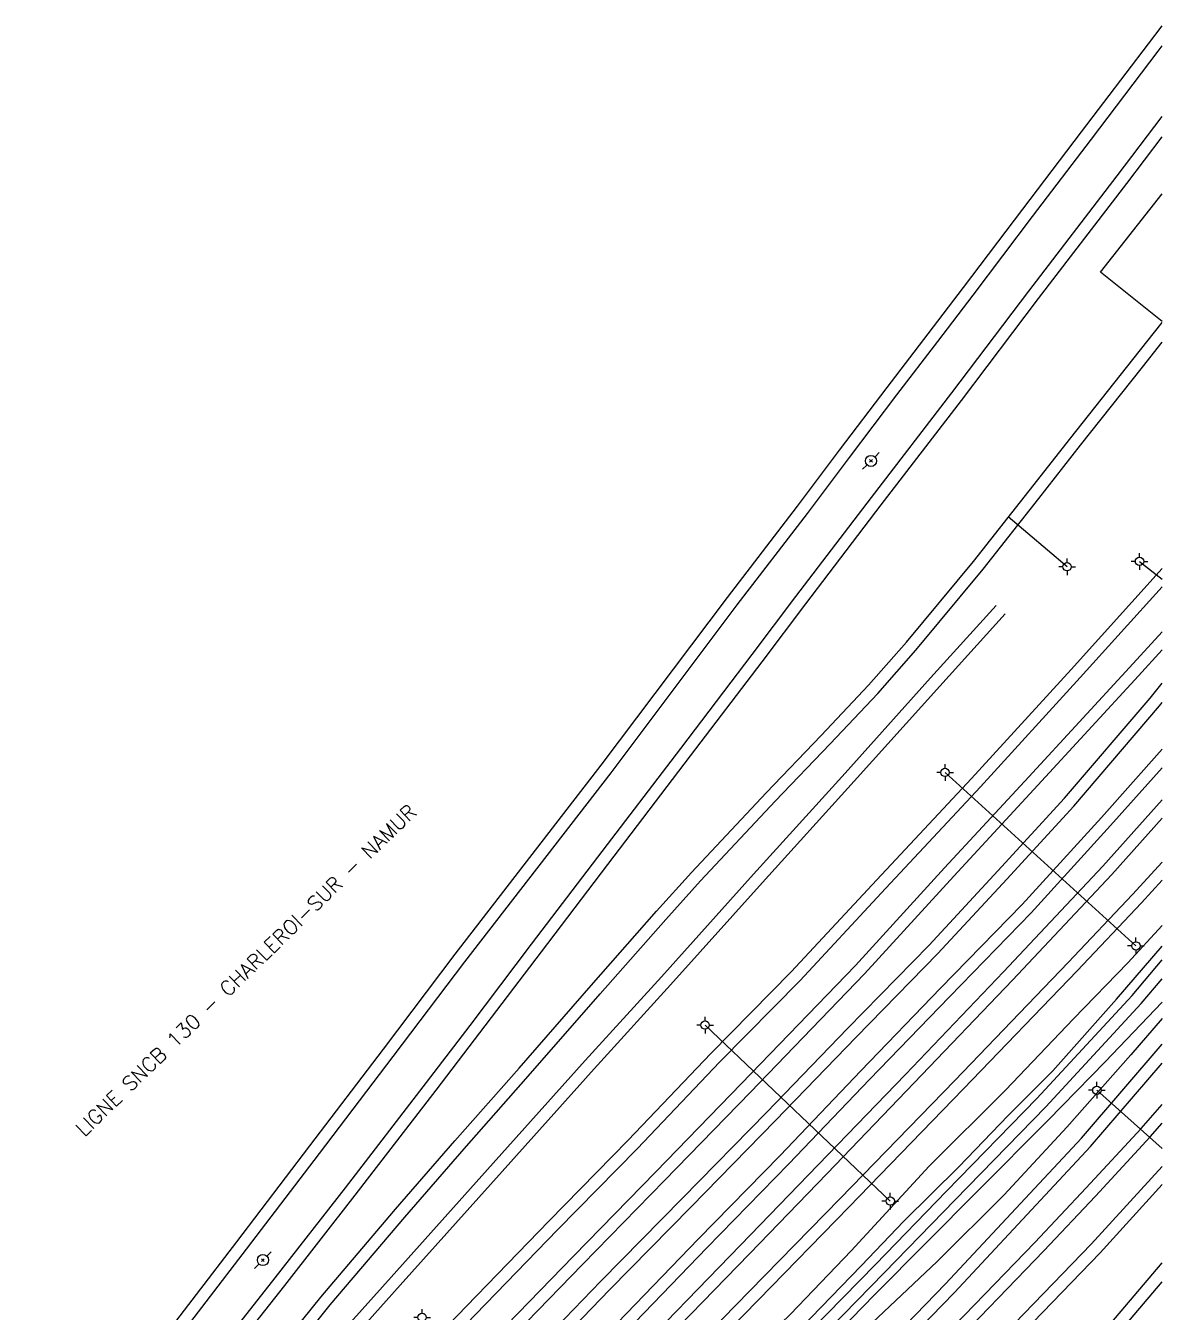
# Model space of a CAD drawing. Header units: millimetres. Extents: x 160000 to 161001, y 122000 to 122988.
# Drawn here: x 160863.6 to 161000, y 122308.7 to 122463.1 of the extents above; entities that cross this region are included whole.
import ezdxf

# ---------------------------------------------------------------- set-up
doc = ezdxf.new("R2010")
doc.units = ezdxf.units.MM
doc.layers.get('0').update_dxf_attribs({"linetype": 'CONTINUOUS'})
for name, color, linetype in [('W0104', 1, 'CONTINUOUS'), ('W0211', 2, 'CONTINUOUS'), ('W0214', 2, 'CONTINUOUS'), ('W0473', 7, 'CONTINUOUS'), ('W0610', 7, 'CONTINUOUS'), ('W0611', 7, 'CONTINUOUS'), ('W0700', 7, 'CONTINUOUS'), ('W0989', 7, 'CONTINUOUS')]:
    doc.layers.add(name, color=color, linetype=linetype)
doc.styles.get("Standard").update_dxf_attribs({"font": 'romans.shx', "width": 0.85})

# ---------------------------------------------------------------- blocks, each defined once
blk = doc.blocks.new('T473')
for p, q in [((-0.166667, 0.166667), (0.166667, -0.166667)), ((-0.166667, -0.166667), (0.166667, 0.166667)), ((0.500001, 0.500001), (1.000002, 1.000002)), ((-1.000002, -1.000002), (-0.500001, -0.500001))]:
    blk.add_line(p, q)
blk.add_ellipse((0, 0), major_axis=(0.471405, 0.471405), ratio=1, start_param=5.4977871438, end_param=11.780972451)
blk = doc.blocks.new('T610')
for p, q in [((-0.500001, 0), (-1.000002, 0)), ((0, 0.500001), (0, 1.000002)), ((0.500001, 0), (1.000002, 0)), ((0, -0.500001), (0, -1.000002))]:
    blk.add_line(p, q)
blk.add_ellipse((0, 0), major_axis=(-0.353554, 0.353554), ratio=1, start_param=3.926990817, end_param=10.2101761242)

msp = doc.modelspace()

# ---------------------------------------------------------------- linework, layer by layer
at = {"layer": 'W0104'}
msp.add_lwpolyline([(161000, 122427.59), (160992.58, 122433.52), (161000, 122442.91)], dxfattribs=at)
at = {"layer": 'W0211'}
for points in [[(160866.61, 122213.94), (160872.22, 122219.82), (160879.77, 122227.7), (160889.25, 122237.6), (160897.99, 122246.37), (160906.97, 122255.76), (160915.14, 122264.25), (160922.81, 122272.1), (160931.83, 122281.42), (160942.45, 122292.32), (160950.13, 122300.11), (160956.69, 122306.86), (160963.87, 122314.29), (160968.99, 122319.67), (160975.61, 122326.18), (160981.5, 122332.33), (160986.86, 122337.71), (160994.5, 122346.29), (161000, 122352.66)], [(161000, 122345.92), (160993.15, 122338.77), (160986.3, 122331.78), (160977.88, 122323.3), (160965.53, 122310.87), (160954.26, 122299.29), (160944.14, 122288.88), (160934.86, 122279.06), (160925.89, 122269.72), (160916.17, 122259.78), (160904.64, 122248.24), (160895.16, 122238.63), (160885.84, 122229.09), (160875.57, 122218.22), (160868.92, 122211.2)]]:
    msp.add_lwpolyline(points, dxfattribs=at)
at = {"layer": 'W0214'}
for points in [[(160865.45, 122216.46), (160872.24, 122223.85), (160879.9, 122232.12), (160887.11, 122239.32), (160894.06, 122246.14), (160901.42, 122253.6), (160909.47, 122261.98), (160916.73, 122269.65), (160924.41, 122277.53), (160931.97, 122285.18), (160939.83, 122293.07), (160947.19, 122300.6), (160955.39, 122308.51), (160962.67, 122316.12), (160972.02, 122326.24), (160981.2, 122335.39), (160989.35, 122343.94), (160995.88, 122350.64), (161000, 122355.14)], [(161000, 122343.97), (160996.23, 122339.61), (160988.57, 122330.94), (160981.02, 122322.82), (160973.01, 122314.84), (160964.47, 122306.8), (160955.51, 122297.33), (160944.94, 122286.37), (160936.31, 122277.2), (160924.89, 122265.85), (160913.94, 122254.78), (160903.41, 122243.66), (160894.81, 122234.79), (160885.71, 122225.02), (160878.31, 122217.04), (160871.79, 122209.9)]]:
    msp.add_lwpolyline(points, dxfattribs=at)
at = {"layer": 'W0611'}
for points in [[(160988.58, 122398.18), (160981.5, 122404.18)], [(160997.27, 122398.83), (161000, 122396.68)], [(160996.84, 122352.69), (160973.94, 122373.5)], [(160967.37, 122322.07), (160945.15, 122343.19)], [(161000, 122328.36), (160992.15, 122335.36)]]:
    msp.add_lwpolyline(points, dxfattribs=at)
at = {"layer": 'W0700'}
for points in [[(160869.6, 122291.8), (160879.29, 122304.54), (160888.98, 122317.2), (160897.74, 122328.68), (160906.57, 122340.3), (160915.15, 122351.68), (160932.7, 122374.36), (160947.83, 122394.51), (160956.25, 122405.47), (160961.29, 122412.18), (160966.98, 122419.68), (160971.9, 122426.11), (160976.14, 122431.67), (160983.26, 122441.07), (160990.33, 122450.38), (160998.35, 122460.93), (161000, 122463.1)], [(160870.77, 122290.91), (160880.46, 122303.65), (160890.14, 122316.31), (160898.91, 122327.78), (160907.74, 122339.41), (160916.32, 122350.79), (160933.87, 122373.47), (160949, 122393.62), (160957.42, 122404.58), (160962.47, 122411.29), (160968.16, 122418.79), (160973.08, 122425.22), (160977.31, 122430.78), (160984.43, 122440.19), (160991.5, 122449.49), (160999.52, 122460.04), (161000, 122460.67)], [(160870.83, 122284.13), (160874.42, 122288.58), (160879.96, 122295.56), (160885.8, 122302.99), (160893.58, 122312.87), (160902.02, 122323.67), (160911.73, 122336.28), (160916.95, 122343.14), (160924.34, 122352.88), (160932.3, 122363.34), (160942.24, 122376.38), (160950.81, 122387.66), (160956.04, 122394.62), (160965.11, 122406.49), (160974.75, 122419.03), (160983.99, 122431.24), (160994.59, 122445.07), (161000, 122452.21)], [(160871.97, 122283.21), (160875.57, 122287.66), (160881.12, 122294.65), (160886.95, 122302.08), (160894.74, 122311.96), (160903.18, 122322.77), (160912.9, 122335.39), (160918.12, 122342.25), (160925.51, 122351.99), (160933.48, 122362.45), (160943.41, 122375.49), (160951.98, 122386.77), (160957.22, 122393.73), (160966.28, 122405.6), (160975.92, 122418.14), (160985.16, 122430.35), (160995.76, 122444.18), (161000, 122449.77)], [(160870.81, 122276.11), (160872.69, 122278.27), (160882.38, 122289.79), (160890.42, 122299.81), (160899.05, 122310.56), (160908.02, 122321.11), (160915.12, 122329.3), (160922.83, 122338.03), (160931.48, 122347.92), (160939.34, 122356.84), (160943.52, 122361.49), (160952.49, 122371.06), (160959.09, 122377.94), (160964.77, 122383.99), (160969.32, 122389.12), (160977.36, 122398.8), (160984.02, 122407.3), (160989.04, 122413.66), (160996.45, 122423.03), (161000, 122427.47)], [(160871.87, 122275.2), (160873.81, 122277.32), (160883.52, 122288.86), (160891.57, 122298.89), (160900.18, 122309.62), (160909.13, 122320.13), (160916.24, 122328.32), (160923.94, 122337.06), (160932.58, 122346.95), (160940.44, 122355.87), (160944.61, 122360.5), (160953.57, 122370.04), (160960.15, 122376.93), (160965.86, 122382.99), (160970.43, 122388.16), (160978.5, 122397.88), (160985.18, 122406.39), (160990.2, 122412.75), (160997.61, 122422.11), (161000, 122425.11)], [(160868.19, 122259.37), (160877.94, 122269.43), (160887.68, 122279.52), (160897.21, 122289.51), (160906.9, 122299.47), (160916.54, 122309.47), (160926.39, 122319.65), (160935.93, 122329.36), (160945.85, 122339.79), (160955.49, 122349.56), (160965.18, 122360.02), (160977.1, 122372.76), (160989.08, 122385.87), (161000, 122397.99)], [(160869.24, 122258.39), (160878.91, 122268.42), (160888.75, 122278.51), (160898.27, 122288.48), (160907.96, 122298.45), (160917.6, 122308.45), (160927.44, 122318.62), (160936.99, 122328.34), (160946.9, 122338.77), (160956.55, 122348.55), (160966.26, 122359.01), (160978.18, 122371.76), (160990.17, 122384.88), (161000, 122395.79)], [(160872.03, 122275.09), (160874.8, 122277.66), (160880.23, 122283.01), (160888.03, 122291.31), (160897.05, 122301.29), (160907.48, 122312.95), (160919.71, 122326.6), (160930.76, 122338.92), (160939.91, 122348.99), (160950.95, 122361.3), (160961.96, 122373.43), (160972.2, 122384.84), (160980.06, 122393.52)], [(160873.03, 122274), (160875.82, 122276.59), (160881.28, 122281.98), (160889.12, 122290.31), (160898.15, 122300.31), (160908.58, 122311.97), (160920.81, 122325.62), (160931.86, 122337.93), (160941.01, 122348.01), (160952.05, 122360.31), (160963.05, 122372.44), (160973.3, 122383.85), (160981.15, 122392.54)], [(160863.65, 122247.76), (160874.32, 122258.8), (160885.02, 122269.8), (160897.36, 122282.51), (160908.3, 122293.77), (160918.67, 122304.46), (160929.38, 122315.48), (160939.23, 122325.58), (160949.52, 122336.16), (160963.19, 122350.35), (160973.89, 122362.04), (160983.98, 122372.98), (160996.06, 122386.09), (161000, 122390.38)], [(160864.7, 122246.74), (160875.38, 122257.78), (160886.07, 122268.77), (160898.42, 122281.48), (160909.36, 122292.75), (160919.73, 122303.43), (160930.43, 122314.45), (160940.28, 122324.55), (160950.58, 122335.14), (160964.27, 122349.34), (160974.98, 122361.04), (160985.07, 122371.99), (160997.14, 122385.1), (161000, 122388.21)], [(160864.49, 122242.07), (160874.12, 122251.97), (160883.7, 122262.09), (160893.88, 122272.53), (160903.5, 122282.51), (160913.14, 122292.47), (160922.94, 122302.4), (160932.63, 122312.45), (160942.45, 122322.42), (160952.55, 122332.75), (160962.22, 122342.78), (160972.02, 122352.78), (160980.26, 122361.68), (160988.28, 122370.41), (160998.55, 122382.43), (161000, 122384.23)], [(160865.57, 122241.07), (160875.18, 122250.95), (160884.76, 122261.07), (160894.93, 122271.5), (160904.56, 122281.49), (160914.19, 122291.44), (160924, 122301.38), (160933.69, 122311.42), (160943.5, 122321.39), (160953.6, 122331.73), (160963.28, 122341.75), (160973.08, 122351.77), (160981.34, 122360.68), (160989.38, 122369.44), (160999.68, 122381.49), (161000, 122381.89)], [(160866.42, 122237.34), (160876.31, 122247.5), (160886.11, 122257.44), (160895.84, 122267.44), (160905.69, 122277.47), (160924.92, 122297.4), (160934.64, 122307.45), (160944.33, 122317.51), (160954.15, 122327.55), (160963.83, 122337.69), (160973.41, 122347.6), (160983.2, 122357.67), (160992.71, 122368.11), (161000, 122376.28)], [(160867.48, 122236.32), (160877.36, 122246.47), (160887.16, 122256.41), (160896.89, 122266.41), (160906.74, 122276.45), (160925.98, 122296.37), (160935.7, 122306.43), (160945.38, 122316.48), (160955.2, 122326.52), (160964.89, 122336.67), (160974.46, 122346.57), (160984.27, 122356.66), (160993.8, 122367.13), (161000, 122374.07)], [(160868.24, 122233.04), (160873.88, 122238.83), (160884.71, 122249.87), (160890.85, 122256.43), (160901.22, 122267.07), (160908.67, 122274.74), (160920.96, 122287.38), (160935.38, 122302.32), (160949.41, 122316.78), (160958.72, 122326.4), (160969.19, 122337.26), (160980.97, 122349.57), (160992.87, 122362.24), (161000, 122370.23)], [(160869.31, 122232.02), (160874.93, 122237.8), (160885.78, 122248.85), (160891.92, 122255.41), (160902.27, 122266.05), (160909.73, 122273.72), (160922.02, 122286.35), (160936.44, 122301.3), (160950.47, 122315.75), (160959.78, 122325.38), (160970.25, 122336.25), (160982.04, 122348.56), (160993.95, 122361.25), (161000, 122368.02)], [(160867.44, 122225.84), (160893.25, 122252.2), (160910.04, 122269.53), (160926.64, 122286.7), (160937.63, 122298.09), (160950.48, 122311.25), (160961.35, 122322.38), (160975.1, 122336.55), (160988.73, 122350.71), (160996.44, 122358.87), (161000, 122362.74)], [(160868.49, 122224.81), (160894.31, 122251.18), (160911.09, 122268.5), (160927.7, 122285.68), (160938.68, 122297.06), (160951.54, 122310.22), (160962.4, 122321.35), (160976.16, 122335.53), (160989.8, 122349.7), (160997.52, 122357.87), (161000, 122360.57)], [(160866.47, 122212.46), (160872.56, 122218.8), (160880.72, 122227.17), (160888.34, 122234.99), (160898.62, 122245.6), (160906.69, 122253.89), (160918.27, 122265.83), (160931.9, 122279.88), (160939.13, 122287.35), (160949.2, 122297.74), (160955.82, 122304.51), (160965.58, 122314.48), (160974.1, 122323.25), (160984.95, 122334.37), (160996.38, 122346.75), (161000, 122351.03)], [(160867.53, 122211.44), (160873.62, 122217.78), (160881.78, 122226.14), (160889.39, 122233.96), (160899.68, 122244.57), (160907.75, 122252.87), (160919.33, 122264.8), (160932.96, 122278.86), (160940.19, 122286.33), (160950.25, 122296.71), (160956.87, 122303.48), (160966.63, 122313.45), (160975.15, 122322.22), (160986.02, 122333.36), (160997.48, 122345.77), (161000, 122348.75)], [(160887.16, 122222.79), (160893.62, 122229.45), (160904.83, 122240.97), (160923.79, 122260.4), (160940.42, 122277.51), (160957.15, 122294.76), (160974.01, 122312.13), (160990.3, 122329.62), (161000, 122340.89)], [(160888.23, 122221.77), (160894.69, 122228.43), (160905.88, 122239.95), (160924.85, 122259.38), (160941.48, 122276.49), (160958.21, 122293.73), (160975.08, 122311.12), (160991.4, 122328.63), (161000, 122338.63)], [(160929.27, 122252.6), (160940.89, 122266.12), (160946.16, 122273.2), (160952.4, 122281.45), (160957.98, 122288.68), (160964.06, 122295.7), (160972.69, 122304.65), (160984.73, 122317.1), (160990.89, 122323.64), (160997.46, 122330.77), (161000, 122333.64)], [(160930.33, 122251.57), (160942.04, 122265.2), (160947.34, 122272.31), (160953.57, 122280.56), (160959.12, 122287.75), (160965.15, 122294.7), (160973.75, 122303.62), (160985.79, 122316.09), (160991.97, 122322.64), (160998.56, 122329.78), (161000, 122331.42)], [(160929.27, 122252.6), (160935.42, 122258.9), (160941.27, 122264.92), (160946.53, 122270.4), (160954.4, 122278.55), (160959.54, 122283.84), (160968.47, 122293.05), (160980, 122305.02), (160991.48, 122316.89), (161000, 122326.23)], [(160930.33, 122251.57), (160936.48, 122257.87), (160942.32, 122263.9), (160947.59, 122269.38), (160955.46, 122277.52), (160960.59, 122282.81), (160969.53, 122292.03), (160981.06, 122304), (160992.55, 122315.88), (161000, 122324.05)], [(160870.6, 122176.52), (160876.85, 122182.95), (160886.68, 122193.07), (160895.49, 122202.24), (160905.91, 122213), (160914.28, 122221.7), (160924.88, 122232.72), (160934.43, 122242.59), (160944.83, 122253.45), (160957.02, 122266.25), (160967.78, 122277.8), (160978.73, 122289.77), (160989.92, 122302.78), (161000, 122314.66)], [(160871.66, 122175.49), (160877.91, 122181.92), (160887.74, 122192.05), (160896.55, 122201.21), (160906.97, 122211.98), (160915.34, 122220.68), (160925.94, 122231.7), (160935.49, 122241.57), (160945.89, 122252.43), (160958.09, 122265.24), (160968.86, 122276.8), (160979.83, 122288.79), (160991.03, 122301.82), (161000, 122312.39)]]:
    msp.add_lwpolyline(points, dxfattribs=at)

# ---------------------------------------------------------------- block references
at = {"layer": 'W0473'}
for p in [(160965.05, 122410.88), (160892.1, 122314.99)]:
    msp.add_blockref('T473', p, dxfattribs=at)
at = {"layer": 'W0610'}
for p in [(160997.27, 122398.83), (160988.58, 122398.18), (160973.94, 122373.5), (160996.84, 122352.69), (160945.15, 122343.19), (160992.15, 122335.36), (160967.37, 122322.07), (160911.2, 122308.12)]:
    msp.add_blockref('T610', p, dxfattribs=at)

# ---------------------------------------------------------------- texts
at = {"layer": 'W0989'}
msp.add_text('LIGNE SNCB 130 - CHARLEROI-SUR - NAMUR', height=1.75, rotation=44.1839, dxfattribs=at).set_placement((160870.67, 122329.7))

doc.saveas('drawing.dxf')
